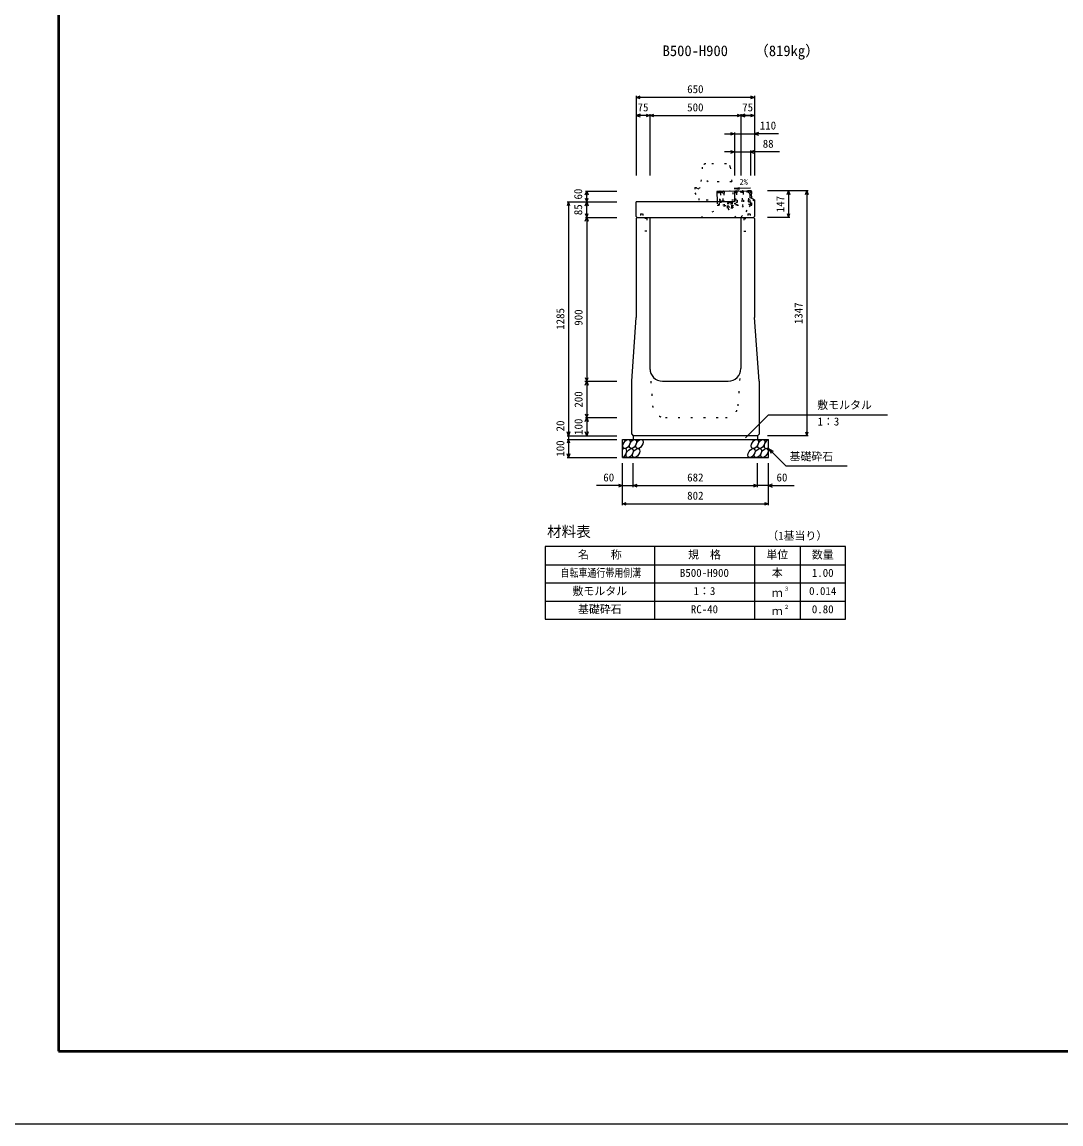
# Model space of a CAD drawing. Units: millimetres, scale not verified. Extents: x -12600 to 12600, y -5940 to 5940.
# Drawn here: x -4000 to 1709, y -5940 to 115 of the extents above; entities that cross this region are included whole.
import ezdxf
from ezdxf.enums import TextEntityAlignment as Align

# ---------------------------------------------------------------- set-up
doc = ezdxf.new("R2010")
doc.units = ezdxf.units.MM
doc.header["$LTSCALE"] = 40
doc.linetypes.add('DOTTED', pattern=[1.75, 0.25, -1.5])
for name, color, linetype, lineweight in [('0-0_DIM', 7, 'Continuous', 25), ('0-1_Defpoints', 5, 'Continuous', 25), ('0-2_HATCH', 6, 'DOTTED', 25), ('0-3_HYO', 3, 'Continuous', 25), ('0-4_HYO2', 4, 'Continuous', 25), ('0-5_OUTLINE', 3, 'Continuous', 25), ('0-6_OUTLINE2', 4, 'DOTTED', 25), ('0-7_TXT', 7, 'Continuous', 25), ('0-8_WAKU', 3, 'Continuous', 25)]:
    doc.layers.add(name, color=color, linetype=linetype, lineweight=lineweight)
doc.styles.add('ＭＳ ゴシック', font='')
doc.styles.get('ＭＳ ゴシック').set_extended_font_data('MS Gothic')

msp = doc.modelspace()

# ---------------------------------------------------------------- linework, layer by layer
at = {"layer": '0-0_DIM'}
for p, q in [((-625, -291.04), (-625, -728.54)), ((25, -298.54), (-625, -298.54)), ((25, -291.04), (25, -728.54)), ((-550, -398.54), (-625, -398.54)), ((-550, -391.04), (-550, -728.54)), ((-550, -398.54), (-50, -398.54)), ((-50, -391.04), (-50, -728.54)), ((25, -398.54), (-50, -398.54)), ((-30, -398.54), (25, -398.54)), ((-140, -498.54), (-85, -498.54)), ((-85, -491.04), (-85, -728.54)), ((-85, -498.54), (25, -498.54)), ((156.52, -498.54), (25, -498.54)), ((-85, -598.54), (-140, -598.54)), ((-85, -598.54), (3, -598.54)), ((3, -591.04), (3, -728.54)), ((161.78, -598.54), (3, -598.54)), ((-904.5, -813.54), (-732, -813.54)), ((-897, -873.54), (-897, -813.54)), ((319.5, -811.54), (97, -811.54)), ((212, -811.54), (212, -958.54)), ((312, -811.54), (312, -2158.54)), ((-1004.5, -873.54), (-732, -873.54)), ((-997, -873.54), (-997, -2158.54)), ((-897, -958.54), (-897, -873.54)), ((-904.5, -958.54), (-732, -958.54)), ((219.5, -958.54), (97, -958.54)), ((-907.75, -1858.54), (-735.25, -1858.54)), ((-904.5, -1858.54), (-732, -1858.54)), ((-904.5, -2058.54), (-732, -2058.54)), ((-897, -2058.54), (-897, -2158.54)), ((-25.23, -2169.35), (101, -2043.11)), ((101, -2043.11), (755.81, -2043.11)), ((-1004.5, -2158.54), (-732, -2158.54)), ((-1004.5, -2178.54), (-732, -2178.54)), ((-997, -2158.54), (-997, -2178.54)), ((-997, -2178.54), (-997, -2278.54)), ((319.5, -2158.54), (97, -2158.54)), ((101, -2228.54), (196.76, -2324.29)), ((101, -2228.54), (126.98, -2243.54)), ((101, -2228.54), (116, -2254.52)), ((-1004.5, -2278.54), (-732, -2278.54)), ((-701, -2539.9), (-701, -2308.54)), ((-641, -2439.9), (-641, -2308.54)), ((41, -2439.9), (41, -2308.54)), ((101, -2539.9), (101, -2308.54)), ((196.76, -2324.29), (534.31, -2324.29)), ((-701, -2432.4), (-842.79, -2432.4)), ((-701, -2432.4), (-641, -2432.4)), ((-641, -2432.4), (41, -2432.4)), ((101, -2432.4), (41, -2432.4)), ((101, -2432.4), (242.79, -2432.4)), ((-701, -2532.4), (101, -2532.4))]:
    msp.add_line(p, q, dxfattribs=at)
for points in [[(-603.86, -306.23), (-625, -298.54), (-603.86, -290.84)], [(3.86, -290.84), (25, -298.54), (3.86, -306.23)], [(-603.86, -390.84), (-625, -398.54), (-603.86, -406.23)], [(-571.14, -390.84), (-550, -398.54), (-571.14, -406.23)], [(-528.86, -406.23), (-550, -398.54), (-528.86, -390.84)], [(-71.14, -390.84), (-50, -398.54), (-71.14, -406.23)], [(-28.86, -390.84), (-50, -398.54), (-28.86, -406.23)], [(3.86, -390.84), (25, -398.54), (3.86, -406.23)], [(-106.14, -490.84), (-85, -498.54), (-106.14, -506.23)], [(46.14, -490.84), (25, -498.54), (46.14, -506.23)], [(-106.14, -590.84), (-85, -598.54), (-106.14, -606.23)], [(24.14, -590.84), (3, -598.54), (24.14, -606.23)], [(-904.7, -834.68), (-897, -813.54), (-889.3, -834.68)], [(204.3, -832.68), (212, -811.54), (219.7, -832.68)], [(304.3, -832.68), (312, -811.54), (319.7, -832.68)], [(-989.3, -894.68), (-997, -873.54), (-1004.7, -894.68)], [(-904.7, -852.39), (-897, -873.54), (-889.3, -852.39)], [(-904.7, -894.68), (-897, -873.54), (-889.3, -894.68)], [(-904.7, -937.39), (-897, -958.54), (-889.3, -937.39)], [(-904.7, -979.68), (-897, -958.54), (-889.3, -979.68)], [(-897, -958.54), (-897, -1858.54), (-897, -2058.54)], [(204.3, -937.39), (212, -958.54), (219.7, -937.39)], [(-904.7, -1837.39), (-897, -1858.54), (-889.3, -1837.39)], [(-904.7, -1879.68), (-897, -1858.54), (-889.3, -1879.68)], [(-904.7, -2037.39), (-897, -2058.54), (-889.3, -2037.39)], [(-904.7, -2079.68), (-897, -2058.54), (-889.3, -2079.68)], [(-989.3, -2137.39), (-997, -2158.54), (-1004.7, -2137.39)], [(-989.3, -2199.68), (-997, -2178.54), (-1004.7, -2199.68)], [(-889.3, -2137.39), (-897, -2158.54), (-904.7, -2137.39)], [(304.3, -2137.39), (312, -2158.54), (319.7, -2137.39)], [(-989.3, -2257.39), (-997, -2278.54), (-1004.7, -2257.39)], [(-722.14, -2424.71), (-701, -2432.4), (-722.14, -2440.1)], [(-619.86, -2440.1), (-641, -2432.4), (-619.86, -2424.71)], [(19.86, -2424.71), (41, -2432.4), (19.86, -2440.1)], [(122.14, -2424.71), (101, -2432.4), (122.14, -2440.1)], [(-679.86, -2540.1), (-701, -2532.4), (-679.86, -2524.71)], [(79.86, -2524.71), (101, -2532.4), (79.86, -2540.1)]]:
    msp.add_lwpolyline(points, dxfattribs=at)
at = {"layer": '0-1_Defpoints'}
msp.add_lwpolyline([(-4200, -5940), (12600, -5940), (12600, 5940), (-4200, 5940)], close=True, dxfattribs=at)
at = {"layer": '0-2_HATCH'}
for p, q in [((-170.76, -895.18), (-172.28, -815.2)), ((-1.31, -812.44), (-168.28, -815.62)), ((-149.61, -815.27), (-161.23, -817.96)), ((-149.5, -821.27), (-161.16, -821.49)), ((-142.61, -815.13), (-141.19, -890.12)), ((8.68, -811.75), (-85, -813.54)), ((-78.96, -813.92), (-77.53, -888.91)), ((-43.63, -813.25), (-71.85, -819.79)), ((-43.52, -819.25), (-71.85, -819.79)), ((-8.31, -812.58), (-36.52, -819.11)), ((-8.19, -818.57), (-36.52, -819.11)), ((5.54, -882.83), (4.18, -811.84)), ((9, -828.44), (8.68, -811.75)), ((1.12, -887.41), (-170.85, -890.69)), ((7.21, -891.8), (-170.76, -895.18)), ((-166.85, -890.61), (-167.32, -865.61)), ((-167.13, -875.61), (-141.47, -875.12)), ((-77.62, -884.41), (-141.27, -885.62)), ((-125.54, -894.32), (-92.54, -893.69)), ((-122.63, -908.27), (-122.86, -895.77)), ((-94.92, -907.74), (-122.63, -908.27)), ((-120, -875.86), (-122.46, -877.78)), ((-122.3, -885.28), (-122.46, -877.78)), ((-96.06, -884.74), (-122.3, -885.28)), ((-122.06, -877.43), (-120, -875.86)), ((-98.75, -875.42), (-120, -875.86)), ((-116.06, -885.15), (-116.21, -877.65)), ((-115.94, -895.64), (-115.7, -908.14)), ((-102.31, -884.87), (-102.46, -877.37)), ((-102.08, -895.38), (-101.85, -907.87)), ((-96.63, -876.91), (-98.75, -875.42)), ((-96.06, -884.74), (-96.21, -877.24)), ((-95.16, -895.24), (-94.92, -907.74)), ((-92.54, -893.69), (-92.51, -895.19)), ((-77.82, -873.91), (-0.16, -872.43)), ((-40.87, -888.21), (-40.79, -892.71)), ((-0.35, -862.43), (0.12, -887.43)), ((10.15, -888.74), (9.47, -853.37))]:
    msp.add_line(p, q, dxfattribs=at)
at = {"layer": '0-2_HATCH', "linetype": 'Continuous'}
msp.add_line((9.47, -853.37), (9, -828.44), dxfattribs=at)
msp.add_lwpolyline([(-85, -813.54), (-181.28, -815.37), (-180.18, -873.54)], dxfattribs=at)
at = {"layer": '0-2_HATCH'}
for points in [[(-167.32, -865.61), (-165.82, -865.59), (-166.59, -825.59), (-168.09, -825.62), (-168.28, -815.62)], [(-162.78, -815.52), (-163.29, -814.83), (-166.29, -814.88), (-166.78, -815.59)], [(-161.28, -815.49), (-161.09, -825.49), (-162.59, -825.52), (-161.82, -865.51), (-160.33, -865.48), (-160.13, -875.48)], [(-148.47, -875.26), (-148.66, -865.26), (-147.16, -865.23), (-147.92, -825.24), (-149.42, -825.27), (-149.61, -815.27)], [(-144.11, -815.16), (-144.63, -814.47), (-147.63, -814.53), (-148.11, -815.24)], [(-142.42, -825.13), (-143.92, -825.16), (-143.16, -865.15), (-141.66, -865.13)], [(-108.79, -814.49), (-109.3, -813.8), (-112.3, -813.86), (-112.79, -814.57)], [(-78.01, -863.91), (-76.51, -863.88), (-77.27, -823.89), (-78.77, -823.92)], [(-73.46, -813.82), (-73.97, -813.13), (-76.97, -813.18), (-77.46, -813.89)], [(-71.96, -813.79), (-71.77, -823.79), (-73.27, -823.82), (-72.51, -863.81), (-71.01, -863.78), (-70.82, -873.78)], [(-42.49, -873.24), (-42.68, -863.24), (-41.18, -863.21), (-41.94, -823.22), (-43.44, -823.25), (-43.63, -813.25)], [(-38.13, -813.14), (-38.65, -812.45), (-41.65, -812.51), (-42.13, -813.22)], [(-36.63, -813.12), (-36.44, -823.11), (-37.94, -823.14), (-37.18, -863.14), (-35.68, -863.11), (-35.49, -873.1)], [(-7.16, -872.57), (-7.35, -862.57), (-5.85, -862.54), (-6.61, -822.55), (-8.11, -822.57), (-8.31, -812.58)], [(-2.81, -812.47), (-3.32, -811.78), (-6.32, -811.84), (-6.81, -812.55)], [(-1.31, -812.44), (-1.12, -822.44), (-2.62, -822.47), (-1.85, -862.46), (-0.35, -862.43)], [(-180.18, -873.54), (-179.86, -890.36), (-170.86, -890.19)], [(-92.51, -895.19), (-125.51, -895.82), (-125.54, -894.32)]]:
    msp.add_lwpolyline(points, dxfattribs=at)
for centre, radius, start, end in [((-119.27, -881), 4.53, 47.57461, 134.78335), ((-108.77, -908.01), 11, 181.09113, 1.09113), ((-108.96, -895.79), 19.53, 70.56972, 111.78823), ((-99.27, -880.59), 4.53, 47.57461, 134.78335), ((1.04, -882.91), 4.5, 271.09113, 1.09113), ((7.15, -888.8), 3, 271.09113, 1.09113)]:
    msp.add_arc(centre, radius, start, end, dxfattribs=at)
at = {"layer": '0-2_HATCH', "linetype": 'Continuous'}
for centre in [(-678.11, -2203.54), (-642.63, -2203.54), (-607.16, -2203.54), (27.05, -2203.54), (62.52, -2203.54), (-661.23, -2253.54), (-625.75, -2253.54), (8.45, -2253.54), (43.93, -2253.54), (79.41, -2253.54)]:
    msp.add_ellipse(centre, major_axis=(14.54, 23.54), ratio=0.5792, dxfattribs=at)
for centre, start_param, end_param in [((98, -2203.54), 0.6666252, 4.1103269), ((-696.7, -2253.54), 3.7419964, 7.318141)]:
    msp.add_ellipse(centre, major_axis=(14.54, 23.54), ratio=0.5792, start_param=start_param, end_param=end_param, dxfattribs=at)
at = {"layer": '0-3_HYO'}
for p, q in [((-525, -2766.64), (-525, -3166.64)), ((25, -2766.64), (25, -3166.64)), ((275, -2766.64), (275, -3166.64)), ((-1125, -2866.64), (525, -2866.64))]:
    msp.add_line(p, q, dxfattribs=at)
msp.add_lwpolyline([(-1125, -3166.64), (525, -3166.64), (525, -2766.64), (-1125, -2766.64)], close=True, dxfattribs=at)
at = {"layer": '0-4_HYO2'}
for p, q in [((-1125, -2966.64), (525, -2966.64)), ((-1125, -3066.64), (525, -3066.64))]:
    msp.add_line(p, q, dxfattribs=at)
at = {"layer": '0-5_OUTLINE', "linetype": 'DOTTED'}
for p, q in [((-129.54, -663.59), (-243.34, -663.59)), ((-261.8, -681.59), (-273, -793.54)), ((-108.2, -681.55), (-90, -863.54)), ((-303, -793.54), (-303, -823.54)), ((-303, -793.54), (-295, -793.54)), ((-303, -823.54), (-280, -863.54)), ((-295, -793.54), (-285, -803.54)), ((-90, -863.54), (-280, -863.54))]:
    msp.add_line(p, q, dxfattribs=at)
at = {"layer": '0-5_OUTLINE'}
for p, q in [((-85, -813.54), (4, -811.84)), ((-85, -813.54), (-85, -873.54)), ((0, -838.44), (9, -828.44)), ((0, -838.44), (0, -848.44)), ((-625, -952.54), (-625, -873.54)), ((-85, -873.54), (-625, -873.54)), ((25, -861.44), (0, -848.44)), ((25, -861.44), (25, -952.54)), ((-625, -952.54), (-619, -958.54)), ((-625, -964.54), (-619, -958.54)), ((-625, -964.54), (-625, -1508.54)), ((-619, -958.54), (19, -958.54)), ((-550, -958.54), (-550, -1788.54)), ((-50, -958.54), (-50, -1788.54)), ((19, -958.54), (25, -952.54)), ((19, -958.54), (25, -964.54)), ((25, -964.54), (25, -1508.54)), ((-650, -1858.54), (-625, -1508.54)), ((50, -1858.54), (25, -1508.54)), ((-650, -2149.54), (-650, -1858.54)), ((-480, -1858.54), (-120, -1858.54)), ((50, -1858.54), (50, -2149.54)), ((-701, -2178.54), (101, -2178.54)), ((-701, -2278.54), (-701, -2178.54)), ((-650, -2149.54), (-641, -2158.54)), ((41, -2158.54), (-641, -2158.54)), ((-641, -2158.54), (-641, -2178.54)), ((41, -2158.54), (50, -2149.54)), ((41, -2158.54), (41, -2178.54)), ((101, -2278.54), (101, -2178.54)), ((-701, -2278.54), (101, -2278.54))]:
    msp.add_line(p, q, dxfattribs=at)
at = {"layer": '0-5_OUTLINE', "linetype": 'DOTTED'}
msp.add_lwpolyline([(-285, -803.54), (-275, -793.54), (-273, -793.54)], dxfattribs=at)
at = {"layer": '0-5_OUTLINE'}
msp.add_lwpolyline([(4, -811.84), (9, -816.75), (9, -828.44)], dxfattribs=at)
at = {"layer": '0-5_OUTLINE', "linetype": 'DOTTED'}
for centre, start, end in [((-241.9, -683.54), 94.13229, 174.40835), ((-128.1, -683.54), 4.08463, 93.6009)]:
    msp.add_arc(centre, 20, start, end, dxfattribs=at)
at = {"layer": '0-5_OUTLINE'}
for centre, start, end in [((-480, -1788.54), 180, 270), ((-120, -1788.54), 270, 0)]:
    msp.add_arc(centre, 70, start, end, dxfattribs=at)
at = {"layer": '0-6_OUTLINE2'}
for p, q in [((-280, -863.54), (-273, -793.54)), ((-270.12, -958.54), (-138.77, -894.58)), ((-83.95, -958.54), (0, -848.44)), ((1.21, -891.91), (-50, -958.54)), ((21.33, -859.53), (-42.35, -958.54)), ((-567, -963.54), (-624, -963.54)), ((-601, -938.54), (-589, -938.54)), ((-601, -938.54), (-601, -963.54)), ((-589, -938.54), (-589, -963.54)), ((-567, -963.54), (-567, -1033.54)), ((-33, -963.54), (24, -963.54)), ((-11, -938.54), (1, -938.54)), ((-11, -938.54), (-11, -963.54)), ((1, -938.54), (1, -963.54)), ((-567, -1033.54), (-625, -1033.54)), ((-550, -1788.54), (-534.8, -1993.71)), ((-65.2, -1993.71), (-50, -1788.54)), ((-464.99, -2058.54), (-135.01, -2058.54))]:
    msp.add_line(p, q, dxfattribs=at)
for points in [[(-100, -763.54), (-230, -763.54), (-267, -733.54)], [(-33, -963.54), (-33, -1033.54), (24, -1033.54)]]:
    msp.add_lwpolyline(points, dxfattribs=at)
for centre, start, end in [((-464.99, -1988.54), 184.23639, 270), ((-135.01, -1988.54), 270, 355.76361)]:
    msp.add_arc(centre, 70, start, end, dxfattribs=at)
at = {"layer": '0-7_TXT'}
msp.add_line((-86.83, -798.94), (-57.19, -803.59), dxfattribs=at)
msp.add_lwpolyline([(3.59, -797.22), (-86.83, -798.94), (-57.39, -793.17)], dxfattribs=at)
at = {"layer": '0-8_WAKU', "lineweight": 50}
msp.add_lwpolyline([(-3800, -5540), (12200, -5540), (12200, 5540), (-3800, 5540)], close=True, dxfattribs=at)

# ---------------------------------------------------------------- texts
at = {"layer": '0-0_DIM', "style": 'ＭＳ ゴシック'}
for s, p in [('650', (-345, -288.54)), ('75', (-617.5, -388.54)), ('500', (-345, -388.54)), ('75', (-42.5, -388.54)), ('110', (54.02, -488.54)), ('88', (70.19, -588.54)), ('敷モルタル', (369.94, -2024.38)), ('1：3', (370.94, -2115.07)), ('基礎砕石', (217.32, -2307.12)), ('60', (-806, -2422.4)), ('682', (-345, -2422.4)), ('60', (146, -2422.4)), ('802', (-345, -2522.4))]:
    msp.add_text(s, height=43.99, dxfattribs=at).set_placement(p, align=Align.BOTTOM_LEFT)
for s, p in [('60', (-908.84, -859.92)), ('147', (202, -930.04)), ('85', (-908.84, -946.04)), ('1347', (302, -1545.04)), ('1285', (-1007, -1576.04)), ('900', (-907, -1553.54)), ('200', (-907, -2003.54)), ('20', (-1007, -2134.22)), ('100', (-907, -2153.54)), ('100', (-1007, -2273.54))]:
    msp.add_text(s, height=43.99, rotation=90, dxfattribs=at).set_placement(p, align=Align.BOTTOM_LEFT)
at = {"layer": '0-7_TXT', "style": 'ＭＳ ゴシック'}
for s, height, p in [('B500-H900', 58.65, (-480, -89.56)), ('（819kg）', 58.65, (23.7, -89.56)), ('2%', 32.99, (-57.26, -789.61)), ('材料表', 58.65, (-1115, -2731.64)), ('（1基当り）', 43.99, (95, -2742.64)), ('名\u3000\u3000称', 43.99, (-945, -2846.64)), ('規\u3000格', 43.99, (-340, -2846.64)), ('単位', 43.99, (90, -2846.64)), ('数量', 43.99, (340, -2846.64)), ('B500-H900', 43.99, (-385, -2946.64)), ('本', 43.99, (120, -2946.64)), ('1.00', 43.99, (340, -2946.64)), ('敷モルタル', 43.99, (-975, -3046.64)), ('1：3', 43.99, (-310, -3046.64)), ('ｍ', 43.99, (120, -3056.64)), ('３', 21.99, (185.54, -3016.27)), ('0.014', 43.99, (325, -3046.64)), ('基礎砕石', 43.99, (-945, -3146.64)), ('２', 21.99, (185.54, -3116.27)), ('RC-40', 43.99, (-325, -3146.64)), ('ｍ', 43.99, (120, -3156.64)), ('0.80', 43.99, (340, -3146.64))]:
    msp.add_text(s, height=height, dxfattribs=at).set_placement(p, align=Align.BOTTOM_LEFT)
at = {"layer": '0-7_TXT', "style": 'ＭＳ ゴシック', "width": 0.8}
msp.add_text('自転車通行帯用側溝', height=43.99, dxfattribs=at).set_placement((-1041, -2946.64), align=Align.BOTTOM_LEFT)

doc.saveas('drawing.dxf')
